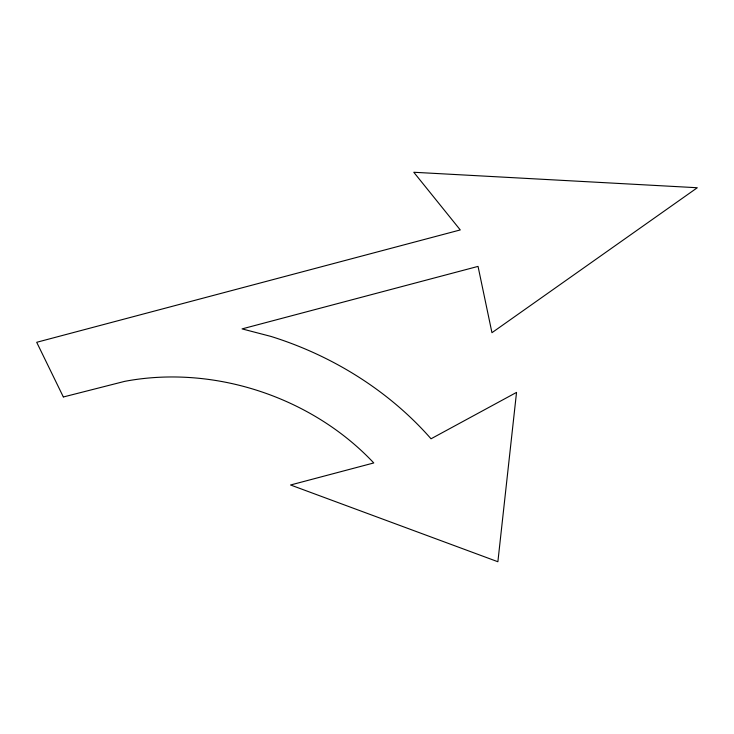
<?xml version="1.0" encoding="UTF-8"?>
<svg xmlns="http://www.w3.org/2000/svg" width="734" height="734" viewBox="0 0 734 734"><rect width="100%" height="100%" fill="white"/><g stroke="black" fill="none" stroke-linecap="round" stroke-linejoin="round"><path stroke-width="1.1" d="M63.353 396.984L124.652 381.368A235.302 192.748 19.1 0 1 373.771 462.952L290.563 484.99L497.881 561.739L516.534 392.396L431.032 438.794A303.179 248.349 19.1 0 0 270.846 336.392L242.082 328.896L478.045 266.396L491.954 332.704L697.3 187.739L413.774 172.261L460.273 229.935L36.7 342.292L63.28 396.837"/></g></svg>
